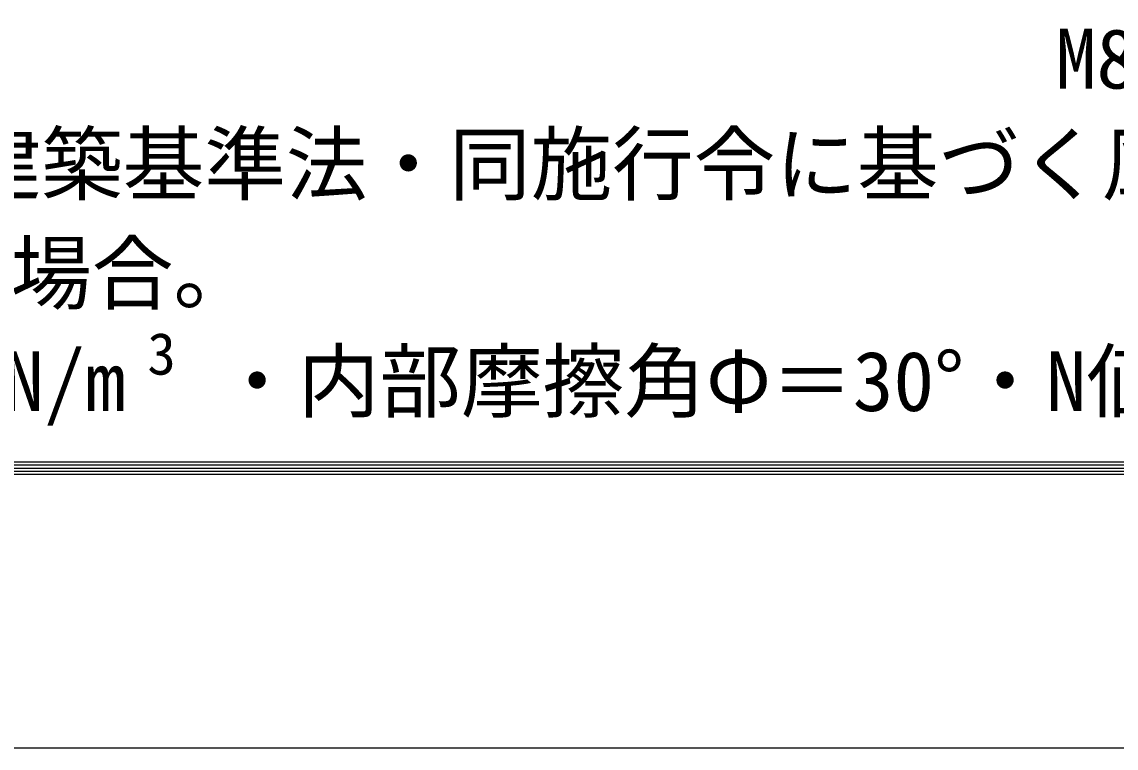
# Model space of a CAD drawing. Units: millimetres, scale not verified. Extents: x -4200 to 4200, y -2970 to 2970.
# Drawn here: x 754 to 1634, y -2970 to -2386 of the extents above; entities that cross this region are included whole.
import ezdxf
from ezdxf.enums import TextEntityAlignment as Align

# ---------------------------------------------------------------- set-up
doc = ezdxf.new("R2010")
doc.units = ezdxf.units.MM
doc.header["$LTSCALE"] = 10
for name, color, linetype, lineweight in [('0-0_D-TTL-TXT', 7, 'Continuous', 25), ('0-A_D-STR-TXT', 7, 'Continuous', 13), ('0-C_D-TTL', 7, 'Continuous', 25)]:
    doc.layers.add(name, color=color, linetype=linetype, lineweight=lineweight)
doc.styles.add('ＭＳ ゴシック', font='')
doc.styles.get('ＭＳ ゴシック').set_extended_font_data('MS Gothic')

msp = doc.modelspace()

# ---------------------------------------------------------------- linework, layer by layer
at = {"layer": '0-C_D-TTL', "color": 2}
msp.add_lwpolyline([(-4200.2, 2970.1), (4199.8, 2970.1), (4199.8, -2969.9), (-4200.2, -2969.9)], close=True, dxfattribs=at)
at = {"layer": '0-C_D-TTL'}
for points in [[(-3930.2, 2750.1), (3929.8, 2750.1), (3929.8, -2749.9), (-3930.2, -2749.9)], [(-3927.7, 2747.6), (3927.3, 2747.6), (3927.3, -2747.4), (-3927.7, -2747.4)], [(-3925.2, 2745.1), (3924.8, 2745.1), (3924.8, -2744.9), (-3925.2, -2744.9)], [(-3922.7, 2742.6), (3922.3, 2742.6), (3922.3, -2742.4), (-3922.7, -2742.4)], [(-3920.2, 2740.1), (3919.8, 2740.1), (3919.8, -2739.9), (-3920.2, -2739.9)]]:
    msp.add_lwpolyline(points, close=True, dxfattribs=at)

# ---------------------------------------------------------------- texts
at = {"layer": '0-0_D-TTL-TXT', "style": 'ＭＳ ゴシック'}
for s, height, p in [('（設計条件）風荷重：昭和57年改正 建築基準法・同施行令に基づく風圧力に準拠。（', 48.09, (-378.23, -2538.59)), ('基礎条件）長期許容地耐力98kN/m の場合。', 48.09, (-337.13, -2626.34)), ('3', 33.65, (854.81, -2679.62)), ('（土質条件）土の単位体積重量γ＝18kN/m', 48.09, (-378.23, -2713.23)), (' ・内部摩擦角Φ＝30°・N値＝15の場合。', 48.09, (877.56, -2713.23))]:
    msp.add_text(s, height=height, dxfattribs=at).set_placement(p, align=Align.BOTTOM_LEFT)
at = {"layer": '0-A_D-STR-TXT', "style": 'ＭＳ ゴシック'}
msp.add_text('M8x80', height=48.09, dxfattribs=at).set_placement((1585.11, -2453.86), align=Align.BOTTOM_LEFT)

doc.saveas('drawing.dxf')
